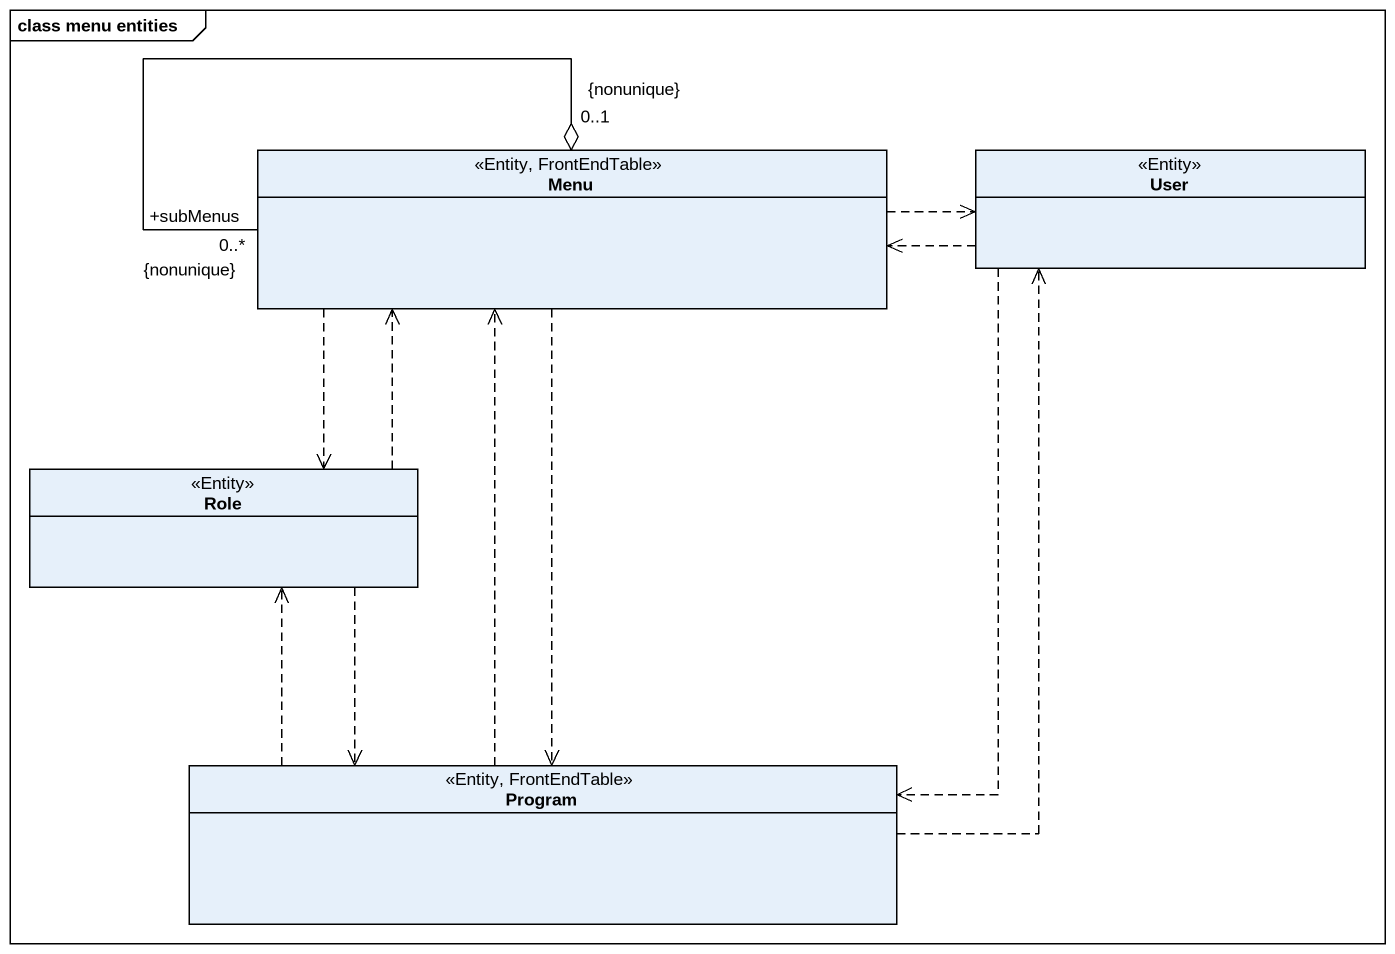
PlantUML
@startuml
mainframe class menu entities
hide circle
hide empty members
class Menu <<Entity, FrontEndTable>>
class User <<Entity>>
class Role <<Entity>>
class Program <<Entity, FrontEndTable>>
Menu "0..1\n{nonunique}" o-- "+subMenus\n0..*\n{nonunique}" Menu
Menu .right.> User
Menu ..> Role
Menu ..> Program
User .left.> Menu
User ..> Program
Role .up.> Menu
Role ..> Program
Program .up.> Menu
Program .up.> User
Program .up.> Role
@enduml
